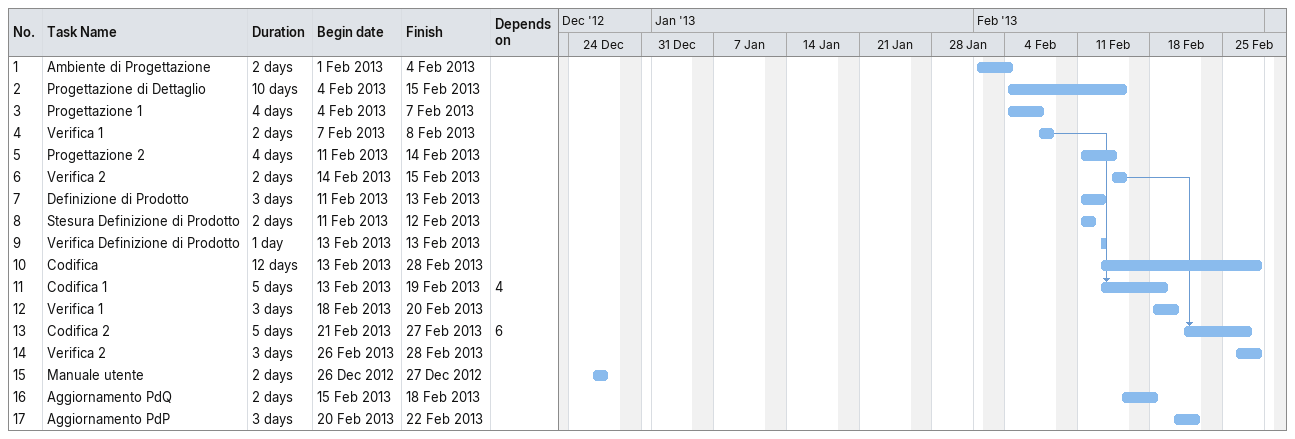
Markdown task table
| ID | Task | Duration | Start | Finish | Predecessors |
|---|---|---|---|---|---|
| 1 | Ambiente di Progettazione | 2d | 2013-02-01 | 2013-02-04 |  |
| 2 | Progettazione di Dettaglio | 10d | 2013-02-04 | 2013-02-15 |  |
| 3 | Progettazione 1 | 4d | 2013-02-04 | 2013-02-07 |  |
| 4 | Verifica 1 | 2d | 2013-02-07 | 2013-02-08 |  |
| 5 | Progettazione 2 | 4d | 2013-02-11 | 2013-02-14 |  |
| 6 | Verifica 2 | 2d | 2013-02-14 | 2013-02-15 |  |
| 7 | Definizione di Prodotto | 3d | 2013-02-11 | 2013-02-13 |  |
| 8 | Stesura Definizione di Prodotto | 2d | 2013-02-11 | 2013-02-12 |  |
| 9 | Verifica Definizione di Prodotto | 1d | 2013-02-13 | 2013-02-13 |  |
| 10 | Codifica | 12d | 2013-02-13 | 2013-02-28 |  |
| 11 | Codifica 1 | 5d | 2013-02-13 | 2013-02-19 | 4 |
| 12 | Verifica 1 | 3d | 2013-02-18 | 2013-02-20 |  |
| 13 | Codifica 2 | 5d | 2013-02-21 | 2013-02-27 | 6 |
| 14 | Verifica 2 | 3d | 2013-02-26 | 2013-02-28 |  |
| 15 | Manuale utente | 2d | 2012-12-26 | 2012-12-27 |  |
| 16 | Aggiornamento PdQ | 2d | 2013-02-15 | 2013-02-18 |  |
| 17 | Aggiornamento PdP | 3d | 2013-02-20 | 2013-02-22 |  |
